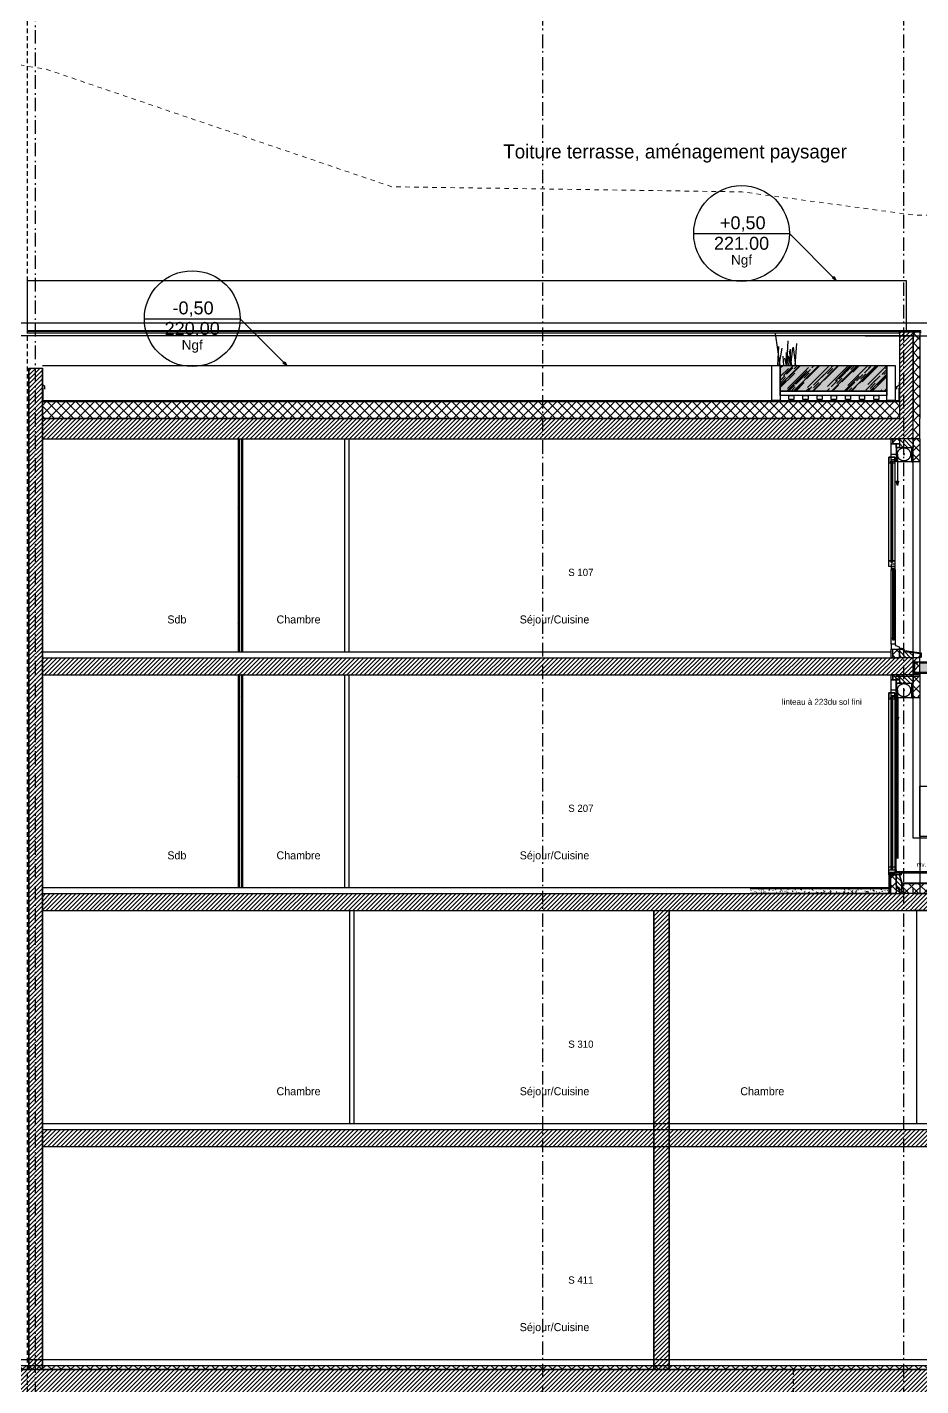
# Model space of a CAD drawing. Header units: centimetres. Extents: x -35664 to 50682, y -23001 to 23705.
# Drawn here: x 9806 to 10855, y -13671 to -12075 of the extents above; entities that cross this region are included whole.
import ezdxf

# ---------------------------------------------------------------- set-up
doc = ezdxf.new("R2010")
doc.units = ezdxf.units.CM
for name, pattern in [('Style de ligne -11', [0.347222, 0.20828, -0.138942]), ('Style de ligne -6', [1.04164, 0.625, -0.20828, 0.06943, -0.13893]), ('VW-01', [0.41656, 0.20828, -0.20828]), ('VW-02', [0.69435, 0.48607, -0.20828])]:
    doc.linetypes.add(name, pattern=pattern)
for name, color, linetype in [('B GÈnÈral_Hatch', 252, 'Continuous'), ('B Général', 252, 'Continuous'), ('C ANNOTATIONS-cotation', 252, 'Continuous'), ('C ANNOTATIONS-niveaux', 252, 'Continuous'), ('C ANNOTATIONS-prestations', 252, 'Continuous'), ('C ANNOTATIONS-texte', 252, 'Continuous'), ('C ANNOTATIONS-texte_Hatch', 9, 'Continuous'), ('GÈnÈral_Hatch', 252, 'Continuous'), ('Général', 252, 'Continuous'), ('prlm-Coupe', 252, 'Continuous'), ('prlm-GT', 242, 'Continuous')]:
    doc.layers.add(name, color=color, linetype=linetype)
doc.styles.add('Arial', font='arial.ttf')
doc.styles.add('Eurostile', font='Eurosti.TTF')
doc.styles.add('Eurostile (italic)', font='Eurostib.TTF')
pattern_1 = [(45, (-23116.898, 10090.366), (-5.6568542, 5.6568542), []), (135, (-23116.898, 10090.366), (5.6568542, 5.6568542), [])]
pattern_2 = [(45, (-23116.8977, 10090.366), (2.4253472, -2.6458333), [])]
pattern_3 = [(135, (-23116.898, 10090.366), (-5.656854, -5.656854), []), (225, (-23116.898, 10090.366), (-5.656854, 5.656854), [])]
pattern_4 = [(45, (0, 0), (-5.656854, 5.656854), []), (135, (0, 0), (5.656854, 5.656854), [])]
pattern_5 = [(45, (0, 0), (2.42535, -2.64583), [])]
pattern_6 = [(45, (-23116.898, 10090.366), (22.45064, -22.45064), [])]

# ---------------------------------------------------------------- blocks, each defined once
blk = doc.blocks.new('B 90.Groupe-109-1')
at = {"layer": 'B Général'}
for p, q in [((10708.8, -5090.3), (10706.2, -5073.1)), ((10707.9, -5090.3), (10710, -5069.6)), ((10702.5, -5090.3), (10700.6, -5081.7)), ((10702.5, -5090.3), (10702.5, -5074.9))]:
    blk.add_line(p, q, dxfattribs=at)
blk = doc.blocks.new('B 90.Groupe-110-1')
at = {"layer": 'B Général'}
for p, q in [((10695.1, -5090.3), (10689.7, -5052.9)), ((10692.6, -5090.3), (10693.5, -5067.8)), ((10694.1, -5090.3), (10697.5, -5070)), ((10703, -5090.3), (10704.8, -5061.5)), ((10707.4, -5090.3), (10707.4, -5071)), ((10713.6, -5090.3), (10711, -5068.8)), ((10712.7, -5090.3), (10714.8, -5064.3)), ((10699.6, -5090.3), (10698.7, -5079.5)), ((10704.9, -5090.3), (10704, -5075.7)), ((10707.4, -5090.3), (10705.4, -5079.5))]:
    blk.add_line(p, q, dxfattribs=at)
blk = doc.blocks.new('B 90.Groupe-111-1')
at = {"layer": 'B Général'}
for name in ['B 90.Groupe-110-1', 'B 90.Groupe-109-1']:
    blk.add_blockref(name, (0, 0), dxfattribs=at)
blk = doc.blocks.new('B 90.Groupe-112-1')
at = {"layer": 'B Général'}
blk.add_blockref('B 90.Groupe-111-1', (0, 0), dxfattribs=at)
blk = doc.blocks.new('B 90.Groupe-113-1')
at = {"layer": 'B Général'}
blk.add_blockref('B 90.Groupe-112-1', (0, 0), dxfattribs=at)
blk = doc.blocks.new('B 90.Groupe-114-1')
at = {"layer": 'B Général'}
blk.add_blockref('B 90.Groupe-113-1', (0, 0), dxfattribs=at)
blk = doc.blocks.new('B 90.Groupe-128-1')
at = {"layer": 'B GÈnÈral_Hatch', "linetype": 'Continuous'}
blk.add_hatch(color=250, dxfattribs=at).paths.add_polyline_path([(10695.4, -5090.4), (10820.4, -5090.4), (10820.4, -5120.4), (10695.4, -5120.4)])
h = blk.add_hatch(dxfattribs=at)
h.set_pattern_fill('H_HERBE', color=256, style=0, pattern_type=2)
h.set_pattern_definition([(45, (0, 0), (20.725694, -1.763889), [39.28862, -5.61266]), (45, (-3.197, -6.063), (-3.167054, -25.49614), [16.83798, -28.0633]), (45, (2.806, -2.806), (2.26485, -20.124226), [36.02605, -40.62512]), (45, (1.433, -6.945), (23.571755, 1.12269), [34.79849, -10.10279]), (45, (5.613, -5.613), (11.22532, -11.22532), [10.520934, -2.630233]), (45, (7.016, -7.016), (11.22532, -11.22532), [8.80745, -14.37005]), (45, (8.419, -8.419), (11.22532, -11.22532), []), (45, (0.165, -19.403), (11.22532, -11.22532), [59.62064, -48.78053])])
h.paths.add_polyline_path([(10695.4, -5090.4), (10820.4, -5090.4), (10820.4, -5120.4), (10695.4, -5120.4)])
at = {"layer": 'B Général', "linetype": 'Continuous', "flags": 128}
for points in [[(10685.4, -5090.4), (10695.4, -5090.4), (10695.4, -5131.4), (10685.4, -5131.4)], [(10820.4, -5090.4), (10830.4, -5090.4), (10830.4, -5131.4), (10820.4, -5131.4)], [(10695.4, -5120.4), (10820.4, -5120.4), (10820.4, -5125.4), (10695.4, -5125.4)], [(10705.4, -5125.4), (10711.4, -5125.4), (10711.4, -5130.4), (10705.4, -5130.4)], [(10722, -5125.4), (10728, -5125.4), (10728, -5130.4), (10722, -5130.4)], [(10738.6, -5125.4), (10744.6, -5125.4), (10744.6, -5130.4), (10738.6, -5130.4)], [(10755.2, -5125.4), (10761.2, -5125.4), (10761.2, -5130.4), (10755.2, -5130.4)], [(10771.8, -5125.4), (10777.8, -5125.4), (10777.8, -5130.4), (10771.8, -5130.4)], [(10788.4, -5125.4), (10794.4, -5125.4), (10794.4, -5130.4), (10788.4, -5130.4)], [(10805.1, -5125.4), (10811.1, -5125.4), (10811.1, -5130.4), (10805.1, -5130.4)]]:
    blk.add_lwpolyline(points, close=True, dxfattribs=at)
at = {"layer": 'B Général', "flags": 128}
blk.add_lwpolyline([(10695.4, -5090.4), (10820.4, -5090.4), (10820.4, -5120.4), (10695.4, -5120.4)], close=True, dxfattribs=at)
for points in [[(9831.8, -5118), (9831.8, -5115), (9828.8, -5113), (9828.8, -5109.9)], [(10832.4, -5117.9), (10832.4, -5114.9), (10835.4, -5113), (10835.4, -5109.9)]]:
    blk.add_lwpolyline(points, dxfattribs=at)
at = {"layer": 'B Général', "lineweight": 18, "flags": 128}
blk.add_lwpolyline([(9829.8, -5116.4), (9829.8, -5131.4), (10834.4, -5131.4), (10834.4, -5116.4)], dxfattribs=at)
at = {"layer": 'B Général'}
blk.add_blockref('B 90.Groupe-114-1', (0, 0), dxfattribs=at)
blk = doc.blocks.new('B 90.PF 208 Coupe')
at = {"layer": 'B GÈnÈral_Hatch', "linetype": 'Continuous'}
h = blk.add_hatch(dxfattribs=at)
h.set_pattern_fill('02_ISOLANT', color=256, style=0, pattern_type=2)
h.set_pattern_definition(pattern_4)
h.paths.add_polyline_path([(-116.7, 17), (-89.7, 17), (-89.7, 8), (-106.7, 8), (-106.7, 9), (-116.7, 9)])
for points in [[(-89.7, 9), (-89.8, 9), (-89.8, 7.6), (-106.6, 7.6), (-106.6, 9.1), (-116.7, 9.1), (-116.7, 9), (-106.7, 9), (-106.7, 7.5), (-89.7, 7.5)], [(-90.4, -15.1), (112.3, -15.1), (112.3, -15.6), (-90.4, -15.6)], [(-66.9, -8.2), (-61.9, -9.5), (-66.9, -10.8)], [(-90.4, -17.1), (112.3, -17.1), (112.3, -16.6), (-90.4, -16.6)]]:
    blk.add_hatch(color=250, dxfattribs=at).paths.add_polyline_path(points)
at = {"layer": 'B GÈnÈral_Hatch', "linetype": 'Continuous', "lineweight": 18}
h = blk.add_hatch(dxfattribs=at)
h.set_pattern_fill('50_BETON', color=256, style=0, pattern_type=2)
h.set_pattern_definition(pattern_5)
h.paths.add_polyline_path([(-116.7, -7), (-106.7, -7), (-106.7, 9), (-116.7, 9)])
at = {"layer": 'B GÈnÈral_Hatch', "linetype": 'Continuous'}
h = blk.add_hatch(dxfattribs=at)
h.set_pattern_fill('02_ISOLANT', color=256, style=0, pattern_type=2)
h.set_pattern_definition(pattern_4)
h.paths.add_polyline_path([(-116.7, -15), (-116.7, -7), (-110.7, -7), (-110.7, -15)])
at = {"layer": 'B GÈnÈral_Hatch', "linetype": 'Continuous', "lineweight": 18}
h = blk.add_hatch(dxfattribs=at)
h.set_pattern_fill('50_BETON', color=256, style=0, pattern_type=2)
h.set_pattern_definition(pattern_5)
h.paths.add_polyline_path([(140.3, -11), (140.3, -1), (118.3, -7), (118.3, -11)])
at = {"layer": 'GÈnÈral_Hatch', "linetype": 'Continuous'}
h = blk.add_hatch(dxfattribs=at)
h.set_pattern_fill('02_ISOLANT', color=256, style=0, pattern_type=2)
h.set_pattern_definition(pattern_4)
h.paths.add_polyline_path([(118.3, -11), (140.3, -11), (140.3, -17.6), (118.3, -17.6)])
at = {"layer": 'B Général', "linetype": 'Continuous'}
for p, q in [((-110.7, -7), (-110.7, -17)), ((92.6, -11), (-101.9, -11)), ((-98.5, -9.5), (-61.9, -9.5)), ((-90.2, -9), (99.2, -9)), ((-90.2, -10), (99.2, -10))]:
    blk.add_line(p, q, dxfattribs=at)
at = {"layer": 'B Général', "linetype": 'VW-02', "ltscale": 25.4}
for p, q in [((-99.5, -1.8), (-97.5, -1.8)), ((-98.5, -0.8), (-98.5, -2.8))]:
    blk.add_line(p, q, dxfattribs=at)
at = {"layer": 'B Général', "linetype": 'Continuous', "flags": 128}
for points in [[(-116.7, 17), (-89.7, 17), (-89.7, 8), (-106.7, 8), (-106.7, 9), (-116.7, 9)], [(-116.7, -7), (-106.7, -7), (-106.7, 9), (-116.7, 9)]]:
    blk.add_lwpolyline(points, dxfattribs=at)
for points in [[(-115.2, 17), (140.3, 17), (140.3, -5), (130.3, -11), (126.3, -11), (126.3, -11), (-115.2, -11)], [(-89.7, 9), (-89.8, 9), (-89.8, 7.6), (-106.6, 7.6), (-106.6, 9.1), (-116.7, 9.1), (-116.7, 9), (-106.7, 9), (-106.7, 7.5), (-89.7, 7.5), (-89.7, 9)], [(-116.7, -15), (-116.7, -7), (-110.7, -7), (-110.7, -15)], [(-116.7, -17), (-116.7, -15), (-110.7, -15), (-110.7, -17)], [(-110.7, -11), (-110.7, -7), (-106.7, -7), (-106.7, -11)], [(-90.2, -17), (-110.7, -17), (-110.7, -11), (-90.2, -11)], [(-95.3, -12.6), (116.6, -12.6), (116.6, -19.6), (-95.3, -19.6)], [(-66.9, -8.2), (-61.9, -9.5), (-66.9, -10.8)]]:
    blk.add_lwpolyline(points, close=True, dxfattribs=at)
at = {"layer": 'B Général', "linetype": 'Continuous', "lineweight": 25, "flags": 128}
for points in [[(-106.7, -10), (-106.7, 7), (-89.7, 7), (-89.7, -10)], [(140.3, -11), (140.3, -1), (140.3, -1), (140.3, -1), (118.3, -7), (118.3, -11)]]:
    blk.add_lwpolyline(points, close=True, dxfattribs=at)
at = {"layer": 'B Général', "flags": 128}
for points in [[(-98.8, -11), (-91.9, -11), (-91.9, -17), (-98.8, -17)], [(-88.4, -15.1), (-88.4, -12.6), (-95.3, -12.6), (-95.3, -19.6), (-88.4, -19.6), (-88.4, -17.1), (-90.4, -17.1), (-90.4, -15.1)], [(-90.4, -15.1), (112.3, -15.1), (112.3, -15.6), (-90.4, -15.6)], [(108.9, -15.1), (108.9, -12.6), (115.7, -12.6), (115.7, -19.6), (108.9, -19.6), (108.9, -17.1), (110.8, -17.1), (110.8, -15.1)], [(112.3, -19.6), (112.3, -11), (113.8, -11), (114.5, -7), (118.3, -7), (118.3, -19.6)], [(-90.4, -17.1), (112.3, -17.1), (112.3, -16.6), (-90.4, -16.6)]]:
    blk.add_lwpolyline(points, close=True, dxfattribs=at)
at = {"layer": 'B Général', "linetype": 'Continuous'}
blk.add_open_spline([(-105.2, -5.6), (-104.2, -7.4), (-100.6, -9.5), (-96.5, -9.5), (-92.9, -7.4), (-90.8, -3.9), (-90.8, 0.3), (-92.8, 3.9), (-96.4, 6), (-100.5, 6), (-104.1, 3.9), (-106.2, 0.4), (-106.3, -3.8), (-105.2, -5.6)], degree=2, dxfattribs=at)
at = {"layer": 'Général', "linetype": 'Continuous'}
for p, q in [((118.2, -5.5), (118.2, -5)), ((118.3, -17.6), (140.3, -17.6)), ((118.3, -19.6), (140.3, -19.6))]:
    blk.add_line(p, q, dxfattribs=at)
at = {"layer": 'Général', "linetype": 'Continuous', "flags": 128}
for points in [[(116.3, -7), (116.7, -5), (118.2, -5), (117.8, -5)], [(116.8, -7), (117.1, -5.5), (118.2, -5.5)]]:
    blk.add_lwpolyline(points, dxfattribs=at)
blk.add_lwpolyline([(118.3, -11), (140.3, -11), (140.3, -17.6), (118.3, -17.6)], close=True, dxfattribs=at)
blk = doc.blocks.new('B 90.F 220 All. fixe Coupe (2D)')
at = {"layer": 'B GÈnÈral_Hatch', "linetype": 'Continuous'}
h = blk.add_hatch(dxfattribs=at)
h.set_pattern_fill('02_ISOLANT', color=256, style=0, pattern_type=2)
h.set_pattern_definition(pattern_4)
h.paths.add_polyline_path([(-116.7, 17), (-89.7, 17), (-89.7, 8), (-106.7, 8), (-106.7, 9), (-116.7, 9)])
for points in [[(-89.7, 9), (-89.8, 9), (-89.8, 7.6), (-106.6, 7.6), (-106.6, 9.1), (-116.7, 9.1), (-116.7, 9), (-106.7, 9), (-106.7, 7.5), (-89.7, 7.5)], [(-90.4, -15.1), (28.3, -15.1), (28.3, -15.6), (-90.4, -15.6)], [(-66.9, -8.2), (-61.9, -9.5), (-66.9, -10.8)], [(35.3, -13.4), (119.4, -13.4), (119.4, -13.9), (35.3, -13.9)], [(35.3, -15.4), (119.4, -15.4), (119.4, -14.9), (35.3, -14.9)], [(-90.4, -17.1), (28.3, -17.1), (28.3, -16.6), (-90.4, -16.6)]]:
    blk.add_hatch(color=250, dxfattribs=at).paths.add_polyline_path(points)
at = {"layer": 'B GÈnÈral_Hatch', "linetype": 'Continuous', "lineweight": 18}
h = blk.add_hatch(dxfattribs=at)
h.set_pattern_fill('50_BETON', color=256, style=0, pattern_type=2)
h.set_pattern_definition(pattern_5)
h.paths.add_polyline_path([(-116.7, -7), (-106.7, -7), (-106.7, 9), (-116.7, 9)])
at = {"layer": 'B GÈnÈral_Hatch', "linetype": 'Continuous'}
h = blk.add_hatch(dxfattribs=at)
h.set_pattern_fill('02_ISOLANT', color=256, style=0, pattern_type=2)
h.set_pattern_definition(pattern_4)
h.paths.add_polyline_path([(-116.7, -15), (-116.7, -7), (-110.7, -7), (-110.7, -15)])
at = {"layer": 'GÈnÈral_Hatch', "linetype": 'Continuous'}
h = blk.add_hatch(dxfattribs=at)
h.set_pattern_fill('02_ISOLANT', color=256, style=0, pattern_type=2)
h.set_pattern_definition(pattern_4)
h.paths.add_polyline_path([(140.3, 9), (134.3, 9), (135.4, 17), (140.3, 17)])
at = {"layer": 'GÈnÈral_Hatch', "linetype": 'Continuous', "lineweight": 18}
h = blk.add_hatch(dxfattribs=at)
h.set_pattern_fill('50_BETON', color=256, style=0, pattern_type=2)
h.set_pattern_definition(pattern_5)
h.paths.add_polyline_path([(140.3, -7), (130.3, -7), (130.3, -3), (132.9, -1.5), (134.3, 9), (140.3, 9)])
at = {"layer": 'GÈnÈral_Hatch', "linetype": 'Continuous'}
h = blk.add_hatch(dxfattribs=at)
h.set_pattern_fill('02_ISOLANT', color=256, style=0, pattern_type=2)
h.set_pattern_definition(pattern_4)
h.paths.add_polyline_path([(140.3, -15), (130.3, -15), (130.3, -7), (140.3, -7)])
at = {"layer": 'B Général', "linetype": 'Continuous'}
for p, q in [((-110.7, -7), (-110.7, -17)), ((-98.5, -9.5), (-61.9, -9.5))]:
    blk.add_line(p, q, dxfattribs=at)
at = {"layer": 'B Général', "linetype": 'VW-02', "ltscale": 25.4}
for p, q in [((-99.5, -1.8), (-97.5, -1.8)), ((-98.5, -0.8), (-98.5, -2.8))]:
    blk.add_line(p, q, dxfattribs=at)
at = {"layer": 'B Général', "linetype": 'Continuous', "flags": 128}
for points in [[(-116.7, 17), (-89.7, 17), (-89.7, 8), (-106.7, 8), (-106.7, 9), (-116.7, 9)], [(-116.7, -7), (-106.7, -7), (-106.7, 9), (-116.7, 9)]]:
    blk.add_lwpolyline(points, dxfattribs=at)
for points in [[(129.8, -2.9), (129.1, -7), (128.6, -7), (129.4, -2.4), (131.9, -1), (134.6, 18.5), (139.9, 18.5), (138.7, 17.3), (138, 17.3), (138.7, 18), (135.1, 18), (132.4, -1.3)], [(-89.7, 9), (-89.8, 9), (-89.8, 7.6), (-106.6, 7.6), (-106.6, 9.1), (-116.7, 9.1), (-116.7, 9), (-106.7, 9), (-106.7, 7.5), (-89.7, 7.5), (-89.7, 9)], [(-116.7, -15), (-116.7, -7), (-110.7, -7), (-110.7, -15)], [(-116.7, -17), (-116.7, -15), (-110.7, -15), (-110.7, -17)], [(-110.7, -11), (-110.7, -7), (-106.7, -7), (-106.7, -11)], [(-90.2, -17), (-110.7, -17), (-110.7, -11), (-90.2, -11)], [(-95.3, -12.6), (26.4, -12.6), (26.4, -19.6), (-95.3, -19.6)], [(-66.9, -8.2), (-61.9, -9.5), (-66.9, -10.8)]]:
    blk.add_lwpolyline(points, close=True, dxfattribs=at)
at = {"layer": 'B Général', "linetype": 'Continuous', "lineweight": 25, "flags": 128}
blk.add_lwpolyline([(-106.7, -10), (-106.7, 7), (-89.7, 7), (-89.7, -10)], close=True, dxfattribs=at)
at = {"layer": 'B Général', "flags": 128}
for points in [[(-98.8, -11), (-91.9, -11), (-91.9, -17), (-98.8, -17)], [(-88.4, -15.1), (-88.4, -12.6), (-95.3, -12.6), (-95.3, -19.6), (-88.4, -19.6), (-88.4, -17.1), (-90.4, -17.1), (-90.4, -15.1)], [(-90.4, -15.1), (28.3, -15.1), (28.3, -15.6), (-90.4, -15.6)], [(26.4, -15.1), (26.4, -12.6), (33.2, -12.6), (33.2, -19.6), (26.4, -19.6), (26.4, -17.1), (28.3, -17.1), (28.3, -15.1)], [(37.2, -13.4), (37.2, -12), (30.4, -12), (30.4, -17), (37.2, -17), (37.2, -15.4), (35.3, -15.4), (35.3, -13.4)], [(35.3, -13.4), (119.4, -13.4), (119.4, -13.9), (35.3, -13.9)], [(35.3, -15.4), (119.4, -15.4), (119.4, -14.9), (35.3, -14.9)], [(117.4, -13.4), (117.4, -12), (124.3, -12), (124.3, -17), (117.4, -17), (117.4, -15.4), (119.4, -15.4), (119.4, -13.4)], [(124.3, -17), (130.3, -17), (130.3, -7), (127.9, -7), (126.3, -11), (124.3, -12)], [(-90.4, -17.1), (28.3, -17.1), (28.3, -16.6), (-90.4, -16.6)]]:
    blk.add_lwpolyline(points, close=True, dxfattribs=at)
at = {"layer": 'B Général', "linetype": 'Continuous'}
blk.add_open_spline([(-105.2, -5.6), (-104.2, -7.4), (-100.6, -9.5), (-96.5, -9.5), (-92.9, -7.4), (-90.8, -3.9), (-90.8, 0.3), (-92.8, 3.9), (-96.4, 6), (-100.5, 6), (-104.1, 3.9), (-106.2, 0.4), (-106.3, -3.8), (-105.2, -5.6)], degree=2, dxfattribs=at)
at = {"layer": 'Général', "linetype": 'Continuous'}
for p, q in [((-89.7, 17), (135.4, 17)), ((37.2, -12), (117.4, -12)), ((137.4, -15), (130.3, -15)), ((117.4, -17), (37.2, -17)), ((140.3, -17), (130.3, -17))]:
    blk.add_line(p, q, dxfattribs=at)
at = {"layer": 'Général', "linetype": 'Continuous', "flags": 128}
for points in [[(140.3, 9), (134.3, 9), (135.4, 17), (140.3, 17)], [(140.3, -7), (130.3, -7), (130.3, -3), (132.9, -1.5), (134.3, 9), (140.3, 9)], [(140.3, -15), (130.3, -15), (130.3, -7), (140.3, -7)]]:
    blk.add_lwpolyline(points, dxfattribs=at)
blk = doc.blocks.new('B 90.Alti BAT B TOITURE')
at = {"layer": 'C ANNOTATIONS-niveaux', "linetype": 'Continuous'}
blk.add_line((-55.9, -9), (56.6, -9), dxfattribs=at)
blk.add_circle((0.3, -9), 56.2, dxfattribs=at)
at = {"layer": 'B Général', "char_height": 15.17, "attachment_point": 2, "rotation": 0, "line_spacing_factor": 0.958078, "style": 'Arial'}
for s, insert in [('-0,50', (1.3, 11.2)), ('220.00', (0.3, -12.9))]:
    blk.add_mtext(s, dxfattribs=dict(at, insert=insert))
at = {"layer": 'C ANNOTATIONS-niveaux', "insert": (0.3, -34.2), "char_height": 11.38, "attachment_point": 2, "rotation": 0, "line_spacing_factor": 0.958078, "style": 'Arial'}
blk.add_mtext('Ngf', dxfattribs=at)
blk = doc.blocks.new('B 90.Alti BAT B Garde corps')
at = {"layer": 'B Général', "linetype": 'Continuous'}
blk.add_line((-55.9, -9), (56.6, -9), dxfattribs=at)
blk.add_circle((0.3, -9), 56.2, dxfattribs=at)
at = {"layer": 'B Général', "attachment_point": 2, "rotation": 0, "line_spacing_factor": 0.958078, "style": 'Arial'}
for s, insert, char_height in [('+0,50', (1.7, 11.2), 15.17), ('221.00', (0.3, -12.9), 15.17), ('Ngf', (0.3, -34.2), 11.38)]:
    blk.add_mtext(s, dxfattribs=dict(at, insert=insert, char_height=char_height))
blk = doc.blocks.new('B 90.Groupe-600-1')
at = {"layer": 'B GÈnÈral_Hatch', "linetype": 'Continuous'}
h = blk.add_hatch(dxfattribs=at)
h.set_pattern_fill('VEGETAL2', color=256, style=0, pattern_type=2)
h.set_pattern_definition([(45, (0.766, 0.643), (7.071068, -7.071068), [0.525, -9.975]), (75.38514, (1.784, -2.455), (7.128353, -1.0204975), [0.3653325, -5.3881933]), (24.6528, (7.0466, -1.6268), (4.0196298, -1.699407), [0.3428667, -5.9440734]), (45, (-2.149, -4.217), (12.7, -12.7), [0.179605, -17.780907]), (45, (0.76, -7.226), (12.7, -12.7), [0.179605, -17.780907]), (45, (5.115, -4.94), (12.7, -12.7), [0.179605, -17.780907]), (-8.57428, (1.34, 9.535), (-2.67776, -17.759775), [0.48976, -17.470753]), (7.2444, (9.173, -0.16), (2.264854, -17.81714), [0.771908, -17.188605]), (-123.5383, (0.726, 4.583), (-14.970388, 9.923079), [0.550539, -6.081185]), (29.27306, (-5.624, -4.086), (8.782194, -15.666942), [0.652085, -17.308427]), (46.5082, (-1.237, 3.353), (13.029866, -12.361334), [1.836432, -16.12408]), (31.33011, (2.879, -10.745), (9.338894, -15.341612), [0.912013, -17.0485]), (40, (0, 0), (11.544795, -13.75855), [1, -16.960512]), (-70.54, (-3.214, -9.335), (-16.934505, -5.983523), [0.829146, -17.33458]), (42.46616, (3.123, -1.714), (6.751546, -7.376763), [0.461937, -8.7768035]), (45, (5.48, -4.071), (7.071068, -7.071068), [0.5, -9.5]), (49.38992, (10.194, -8.785), (7.591568, -6.5090774), [0, -17.763174])])
h.paths.add_polyline_path([(10824.8, -5710.4), (10660, -5710.4), (10660, -5704.4), (10824.8, -5704.4)])
at = {"layer": 'B Général', "linetype": 'Continuous'}
for p, q in [((10660, -5703.4), (10824.8, -5703.4)), ((10824.8, -5710.4), (10660, -5710.4))]:
    blk.add_line(p, q, dxfattribs=at)
at = {"layer": 'B Général', "linetype": 'Continuous', "flags": 128}
blk.add_lwpolyline([(10660, -5704.4), (10824.8, -5704.4), (10824.8, -5710.4)], dxfattribs=at)
blk = doc.blocks.new('B 90.Groupe-744-1')
at = {"layer": 'B GÈnÈral_Hatch', "linetype": 'Continuous'}
h = blk.add_hatch(dxfattribs=at)
h.set_pattern_fill('02_ISOLANT', color=256, style=0, pattern_type=2)
h.set_pattern_definition(pattern_4)
h.paths.add_polyline_path([(10838, -5698.4), (11364.4, -5698.4), (11364.4, -5710.4), (10838, -5710.4)])
at = {"layer": 'B Général', "lineweight": 18, "flags": 128}
blk.add_lwpolyline([(10835.8, -5688.4), (10838.4, -5697.9), (11093.4, -5697.9), (11093.4, -5686.4)], dxfattribs=at)
at = {"layer": 'B Général', "linetype": 'Continuous', "flags": 128}
blk.add_lwpolyline([(10838, -5698.4), (11364.4, -5698.4), (11364.4, -5710.4), (10838, -5710.4)], close=True, dxfattribs=at)
at = {"layer": 'Général', "linetype": 'Continuous', "flags": 128}
blk.add_lwpolyline([(10831.4, -5684.4), (11098.4, -5684.4), (11098.4, -5686.4), (10831.4, -5686.4)], close=True, dxfattribs=at)
at = {"layer": 'C ANNOTATIONS-prestations', "insert": (10855.6, -5673.8), "char_height": 5.169, "attachment_point": 1, "line_spacing_factor": 0.895453, "style": 'Eurostile (italic)'}
blk.add_mtext('niv. extér. +19 sol fini int.', dxfattribs=at)
blk = doc.blocks.new('B 90.Groupe-519-1')
at = {"layer": 'B Général', "linetype": 'Style de ligne -11', "ltscale": 25.4}
blk.add_line((2145.7, -1173.9), (2145.7, 946.1), dxfattribs=at)
blk = doc.blocks.new('B 90.axes 2')
at = {"layer": 'B Général', "linetype": 'Style de ligne -6', "ltscale": 25.4}
for p, q in [((2750.672, -1173.93), (2750.672, 1361.07)), ((3174.575, -1173.93), (3174.575, 1361.07))]:
    blk.add_line(p, q, dxfattribs=at)
at = {"layer": 'B Général', "linetype": 'Style de ligne -6', "ltscale": 25.4, "flags": 128}
blk.add_lwpolyline([(2211.596, 1361.07), (2211.596, 1277.57), (2154.672, 1228.57), (2154.672, -1373.93)], dxfattribs=at)
at = {"layer": 'B Général'}
blk.add_blockref('B 90.Groupe-519-1', (0, 0), dxfattribs=at)
blk = doc.blocks.new('B 90.Groupe-859-1')
at = {"layer": 'B GÈnÈral_Hatch', "linetype": 'Continuous'}
for points in [[(10859.4, -5451.9), (10859.4, -5453.4), (10851.4, -5453.4), (10851.4, -5451.9), (10851.4, -5451.9), (10851.4, -5436.9), (10852.9, -5436.9), (10852.9, -5451.9)], [(10859.4, -5438.4), (11103.6, -5438.4), (11103.6, -5451.9), (10859.4, -5451.9)], [(10886.6, -5450.4), (10882.9, -5450.4), (10873.9, -5441.4), (10871.3, -5441.4), (10871.3, -5439.9), (10874.5, -5439.9), (10883.5, -5448.9), (10886.6, -5448.9)], [(10915.5, -5450.4), (10911.8, -5450.4), (10902.8, -5441.4), (10900.2, -5441.4), (10900.2, -5439.9), (10903.5, -5439.9), (10912.5, -5448.9), (10915.5, -5448.9)], [(10944.5, -5450.4), (10940.9, -5450.4), (10931.9, -5441.4), (10929.2, -5441.4), (10929.2, -5439.9), (10932.5, -5439.9), (10941.5, -5448.9), (10944.5, -5448.9)], [(10973.5, -5450.4), (10969.8, -5450.4), (10960.8, -5441.4), (10958.2, -5441.4), (10958.2, -5439.9), (10961.4, -5439.9), (10970.4, -5448.9), (10973.5, -5448.9)], [(11002.5, -5450.4), (10998.8, -5450.4), (10989.8, -5441.4), (10987.2, -5441.4), (10987.2, -5439.9), (10990.4, -5439.9), (10999.4, -5448.9), (11002.5, -5448.9)], [(11031.4, -5450.4), (11027.8, -5450.4), (11018.8, -5441.4), (11016.1, -5441.4), (11016.1, -5439.9), (11019.4, -5439.9), (11028.4, -5448.9), (11031.4, -5448.9)], [(11060.5, -5450.4), (11056.8, -5450.4), (11047.8, -5441.4), (11045.2, -5441.4), (11045.2, -5439.9), (11048.4, -5439.9), (11057.4, -5448.9), (11060.5, -5448.9)], [(11089.4, -5450.4), (11085.7, -5450.4), (11076.7, -5441.4), (11074.1, -5441.4), (11074.1, -5439.9), (11077.3, -5439.9), (11086.3, -5448.9), (11089.4, -5448.9)], [(11109.4, -5451.9), (11109.4, -5453.4), (11099.4, -5453.4), (11099.4, -5451.9), (11103.6, -5451.9), (11103.6, -5438.4), (11099.4, -5438.4), (11099.4, -5436.9), (11109.4, -5436.9), (11109.4, -5438.4), (11105.1, -5438.4), (11105.1, -5451.9)], [(11099.4, -5453.4), (11109.4, -5453.4), (11109.4, -5687.9), (11099.4, -5687.9)], [(11094.4, -5686.4), (11114.4, -5686.4), (11114.4, -5687.9), (11094.4, -5687.9)]]:
    blk.add_hatch(color=250, dxfattribs=at).paths.add_polyline_path(points)
at = {"layer": 'B Général', "flags": 128}
for points in [[(10859.4, -5451.9), (10859.4, -5453.4), (10851.4, -5453.4), (10851.4, -5451.9), (10851.4, -5451.9), (10851.4, -5436.9), (10852.9, -5436.9), (10852.9, -5451.9)], [(10859.4, -5438.4), (11103.6, -5438.4), (11103.6, -5439.9), (10859.4, -5439.9)], [(10886.6, -5450.4), (10882.9, -5450.4), (10873.9, -5441.4), (10871.3, -5441.4), (10871.3, -5439.9), (10874.5, -5439.9), (10883.5, -5448.9), (10886.6, -5448.9)], [(10915.5, -5450.4), (10911.8, -5450.4), (10902.8, -5441.4), (10900.2, -5441.4), (10900.2, -5439.9), (10903.5, -5439.9), (10912.5, -5448.9), (10915.5, -5448.9)], [(10944.5, -5450.4), (10940.9, -5450.4), (10931.9, -5441.4), (10929.2, -5441.4), (10929.2, -5439.9), (10932.5, -5439.9), (10941.5, -5448.9), (10944.5, -5448.9)], [(10973.5, -5450.4), (10969.8, -5450.4), (10960.8, -5441.4), (10958.2, -5441.4), (10958.2, -5439.9), (10961.4, -5439.9), (10970.4, -5448.9), (10973.5, -5448.9)], [(11002.5, -5450.4), (10998.8, -5450.4), (10989.8, -5441.4), (10987.2, -5441.4), (10987.2, -5439.9), (10990.4, -5439.9), (10999.4, -5448.9), (11002.5, -5448.9)], [(11031.4, -5450.4), (11027.8, -5450.4), (11018.8, -5441.4), (11016.1, -5441.4), (11016.1, -5439.9), (11019.4, -5439.9), (11028.4, -5448.9), (11031.4, -5448.9)], [(11060.5, -5450.4), (11056.8, -5450.4), (11047.8, -5441.4), (11045.2, -5441.4), (11045.2, -5439.9), (11048.4, -5439.9), (11057.4, -5448.9), (11060.5, -5448.9)], [(11089.4, -5450.4), (11085.7, -5450.4), (11076.7, -5441.4), (11074.1, -5441.4), (11074.1, -5439.9), (11077.3, -5439.9), (11086.3, -5448.9), (11089.4, -5448.9)], [(11109.4, -5451.9), (11109.4, -5453.4), (11099.4, -5453.4), (11099.4, -5451.9), (11103.6, -5451.9), (11103.6, -5438.4), (11099.4, -5438.4), (11099.4, -5436.9), (11109.4, -5436.9), (11109.4, -5438.4), (11105.1, -5438.4), (11105.1, -5451.9)], [(10859.4, -5450.4), (11103.6, -5450.4), (11103.6, -5451.9), (10859.4, -5451.9)]]:
    blk.add_lwpolyline(points, close=True, dxfattribs=at)
at = {"layer": 'B Général', "linetype": 'VW-01', "ltscale": 25.4, "flags": 128}
for points in [[(10852.9, -5438.3), (10859.4, -5438.3), (10859.4, -5439.8), (10852.9, -5439.8)], [(10852.9, -5450.4), (10859.4, -5450.4), (10859.4, -5451.9), (10852.9, -5451.9)]]:
    blk.add_lwpolyline(points, close=True, dxfattribs=at)
at = {"layer": 'B Général', "linetype": 'Continuous', "flags": 128}
for points in [[(10859.4, -5438.4), (11103.6, -5438.4), (11103.6, -5451.9), (10859.4, -5451.9)], [(11099.4, -5438.4), (11109.4, -5438.4), (11109.4, -5453.4), (11099.4, -5453.4)], [(11099.4, -5453.4), (11109.4, -5453.4), (11109.4, -5687.9), (11099.4, -5687.9)], [(11100.9, -5453.4), (11107.9, -5453.4), (11107.9, -5687.9), (11100.9, -5687.9)], [(11094.4, -5686.4), (11114.4, -5686.4), (11114.4, -5687.9), (11094.4, -5687.9)]]:
    blk.add_lwpolyline(points, close=True, dxfattribs=at)
blk = doc.blocks.new('A$C373B78D5')
at = {"layer": 'B GÈnÈral_Hatch', "linetype": 'Continuous', "lineweight": 18}
h = blk.add_hatch(dxfattribs=at)
h.set_pattern_fill('50_BETON', color=256, style=0, pattern_type=2)
h.set_pattern_definition(pattern_2)
h.paths.add_polyline_path([(-12281.5, 4938), (-12265.5, 4938), (-12265.5, 5039.5), (-12281.5, 5039.5)])
at = {"layer": 'B GÈnÈral_Hatch', "linetype": 'Continuous'}
h = blk.add_hatch(dxfattribs=at)
h.set_pattern_fill('02_ISOLANT', color=256, angle=90, style=0, pattern_type=2)
h.set_pattern_definition([(135, (-23116.898, 10090.366), (-5.656854, -5.656854), []), (225, (-23116.898, 10090.366), (-5.656854, 5.656854), [])])
h.paths.add_polyline_path([(-12265.5, 4938), (-12257.5, 4938), (-12257.5, 5039.5), (-12265.5, 5039.5)])
at = {"layer": 'B GÈnÈral_Hatch', "linetype": 'Continuous', "lineweight": 18}
h = blk.add_hatch(dxfattribs=at)
h.set_pattern_fill('50_BETON', color=256, style=0, pattern_type=2)
h.set_pattern_definition(pattern_2)
h.paths.add_polyline_path([(-13288.1, 4997.1), (-13304.1, 4997.1), (-13304.1, 3821), (-13288.1, 3821)])
at = {"layer": 'B GÈnÈral_Hatch', "linetype": 'Continuous'}
h = blk.add_hatch(dxfattribs=at)
h.set_pattern_fill('02_ISOLANT', color=256, style=0, pattern_type=2)
h.set_pattern_definition(pattern_1)
h.paths.add_polyline_path([(-13288.1, 4958), (-12281.5, 4958), (-12281.5, 4938), (-13288.1, 4938)])
at = {"layer": 'B GÈnÈral_Hatch', "linetype": 'Continuous', "lineweight": 18}
h = blk.add_hatch(dxfattribs=at)
h.set_pattern_fill('50_BETON', color=256, style=0, pattern_type=2)
h.set_pattern_definition(pattern_2)
h.paths.add_polyline_path([(-12281.5, 4914), (-12265.5, 4938), (-13288.1, 4938), (-13288.1, 4914)])
h = blk.add_hatch(dxfattribs=at)
h.set_pattern_fill('50_BETON', color=256, style=0, pattern_type=2)
h.set_pattern_definition(pattern_2)
h.paths.add_polyline_path([(-12265.5, 4938), (-12281.5, 4914), (-12265.5, 4914)])
at = {"layer": 'B GÈnÈral_Hatch', "linetype": 'Continuous'}
h = blk.add_hatch(dxfattribs=at)
h.set_pattern_fill('02_ISOLANT', color=256, angle=90, style=0, pattern_type=2)
h.set_pattern_definition(pattern_3)
h.paths.add_polyline_path([(-12265.5, 4914), (-12257.5, 4914), (-12257.5, 4938), (-12265.5, 4938)])
h = blk.add_hatch(dxfattribs=at)
h.set_pattern_fill('HYDROFUGE', color=256, style=0, pattern_type=2)
h.set_pattern_definition(pattern_6)
h.paths.add_polyline_path([(-13056.8, 4914), (-13058.1, 4914), (-13058.1, 4664), (-13056.8, 4664)])
h = blk.add_hatch(dxfattribs=at)
h.set_pattern_fill('HYDROFUGE', color=256, style=0, pattern_type=2)
h.set_pattern_definition(pattern_6)
h.paths.add_polyline_path([(-13053.1, 4914), (-13054.4, 4914), (-13054.4, 4664), (-13053.1, 4664)])
at = {"layer": 'B GÈnÈral_Hatch', "linetype": 'Continuous', "lineweight": 18}
h = blk.add_hatch(dxfattribs=at)
h.set_pattern_fill('50_BETON', color=256, style=0, pattern_type=2)
h.set_pattern_definition(pattern_2)
h.paths.add_polyline_path([(-12281.5, 4637), (-12281.5, 4657), (-13288.4, 4657), (-13288.4, 4637)])
at = {"layer": 'B GÈnÈral_Hatch', "linetype": 'Continuous'}
h = blk.add_hatch(dxfattribs=at)
h.set_pattern_fill('02_ISOLANT', color=256, style=0, pattern_type=2)
h.set_pattern_definition(pattern_1)
h.paths.add_polyline_path([(-12289.5, 4657), (-12289.5, 4657), (-12281.5, 4657), (-12281.5, 4657)])
at = {"layer": 'B GÈnÈral_Hatch', "linetype": 'Continuous', "lineweight": 18}
h = blk.add_hatch(dxfattribs=at)
h.set_pattern_fill('50_BETON', color=256, style=0, pattern_type=2)
h.set_pattern_definition(pattern_2)
h.paths.add_polyline_path([(-12281.5, 4637), (-12265.5, 4637), (-12265.5, 4657), (-12281.5, 4657)])
at = {"layer": 'B GÈnÈral_Hatch', "linetype": 'Continuous'}
h = blk.add_hatch(dxfattribs=at)
h.set_pattern_fill('02_ISOLANT', color=256, angle=90, style=0, pattern_type=2)
h.set_pattern_definition(pattern_3)
h.paths.add_polyline_path([(-12265.5, 4637), (-12257.5, 4637), (-12257.5, 4657), (-12265.5, 4657)])
h = blk.add_hatch(dxfattribs=at)
h.set_pattern_fill('HYDROFUGE', color=256, style=0, pattern_type=2)
h.set_pattern_definition(pattern_6)
h.paths.add_polyline_path([(-13056.8, 4637), (-13058.1, 4637), (-13058.1, 4387), (-13056.8, 4387)])
h = blk.add_hatch(dxfattribs=at)
h.set_pattern_fill('HYDROFUGE', color=256, style=0, pattern_type=2)
h.set_pattern_definition(pattern_6)
h.paths.add_polyline_path([(-13053.1, 4637), (-13054.4, 4637), (-13054.4, 4387), (-13053.1, 4387)])
at = {"layer": 'B GÈnÈral_Hatch', "linetype": 'Continuous', "lineweight": 18}
h = blk.add_hatch(dxfattribs=at)
h.set_pattern_fill('50_BETON', color=256, style=0, pattern_type=2)
h.set_pattern_definition(pattern_2)
h.paths.add_polyline_path([(-12265.5, 4360), (-12281.5, 4380), (-13288.4, 4380), (-13288.4, 4360)])
h = blk.add_hatch(dxfattribs=at)
h.set_pattern_fill('50_BETON', color=256, style=0, pattern_type=2)
h.set_pattern_definition(pattern_2)
h.paths.add_polyline_path([(-12281.5, 4380), (-12281.5, 4380), (-12265.5, 4360), (-12265.5, 4380)])
h = blk.add_hatch(dxfattribs=at)
h.set_pattern_fill('50_BETON', color=256, style=0, pattern_type=2)
h.set_pattern_definition(pattern_2)
h.paths.add_polyline_path([(-11732.5, 4360), (-11752.5, 4380), (-12265.5, 4380), (-12265.5, 4360)])
h = blk.add_hatch(dxfattribs=at)
h.set_pattern_fill('50_BETON', color=256, style=0, pattern_type=2)
h.set_pattern_definition(pattern_2)
h.paths.add_polyline_path([(-12552, 4360), (-12570, 4360), (-12570, 3821), (-12552, 3821)])
h = blk.add_hatch(dxfattribs=at)
h.set_pattern_fill('50_BETON', color=256, style=0, pattern_type=2)
h.set_pattern_definition(pattern_2)
h.paths.add_polyline_path([(-11833.9, 4083), (-11815.9, 4103), (-13288.4, 4103), (-13288.4, 4083)])
at = {"layer": 'B GÈnÈral_Hatch', "linetype": 'Continuous'}
h = blk.add_hatch(dxfattribs=at)
h.set_pattern_fill('02_ISOLANT', color=256, style=0, pattern_type=2)
h.set_pattern_definition(pattern_1)
h.paths.add_polyline_path([(-14056.4, 3826), (-11685.5, 3826), (-11685.5, 3821), (-14056.4, 3821)])
at = {"layer": 'B GÈnÈral_Hatch', "linetype": 'Continuous', "lineweight": 18}
h = blk.add_hatch(dxfattribs=at)
h.set_pattern_fill('50_BETON', color=256, style=0, pattern_type=2)
h.set_pattern_definition(pattern_2)
h.paths.add_polyline_path([(-14036.2, 3821), (-11684.5, 3821), (-11684.5, 3771), (-14036.2, 3771)])
at = {"layer": 'C ANNOTATIONS-texte_Hatch', "linetype": 'Continuous'}
for points in [[(-12358.4, 5104.5), (-12355.9, 5100), (-12360.3, 5102.7)], [(-13003.5, 5004.5), (-13001, 5000), (-13005.5, 5002.7)]]:
    blk.add_hatch(color=250, dxfattribs=at).paths.add_polyline_path(points)
at = {"layer": 'B GÈnÈral_Hatch'}
for points in [[(-13305.4, 5100), (-12273.6, 5100), (-12273.6, 5041), (-13305.4, 5041)], [(-13056.8, 4914), (-13058.1, 4914), (-13058.1, 4664), (-13056.8, 4664)], [(-13053.1, 4914), (-13054.4, 4914), (-13054.4, 4664), (-13053.1, 4664)], [(-13056.8, 4637), (-13058.1, 4637), (-13058.1, 4387), (-13056.8, 4387)], [(-13053.1, 4637), (-13054.4, 4637), (-13054.4, 4387), (-13053.1, 4387)], [(-12257.5, 4506.1), (-11164.8, 4506.1), (-11164.8, 4447), (-12257.5, 4447)]]:
    blk.add_lwpolyline(points, close=True, dxfattribs=at)
at = {"layer": 'B GÈnÈral_Hatch', "color": 250, "linetype": 'Continuous'}
for points in [[(-13058.1, 4914), (-13053.1, 4914), (-13058.1, 4664), (-13053.1, 4664)], [(-13058.1, 4637), (-13053.1, 4637), (-13058.1, 4387), (-13053.1, 4387)]]:
    blk.add_solid(points, dxfattribs=at)
at = {"layer": 'B Général', "linetype": 'Continuous'}
for p, q in [((-12256.5, 5041), (-13305.4, 5041)), ((-12282.5, 5040), (-13305.4, 5040)), ((-12282.5, 5038), (-13305.4, 5038)), ((-12291.5, 5035), (-13305.4, 5035)), ((-12281.5, 5039.5), (-12281.5, 4938)), ((-12281.5, 5039.5), (-12281.5, 4938)), ((-12281.5, 5039.5), (-12257.5, 5039.5)), ((-12265.5, 5039.5), (-12265.5, 4938)), ((-12265.5, 5039.5), (-12265.5, 4938)), ((-12257.5, 5039.5), (-12257.5, 4938)), ((-12257.5, 5039.5), (-12257.5, 4938)), ((-13304.1, 4997.1), (-13304.1, 3821)), ((-13304.1, 4997.1), (-13288.1, 4997.1)), ((-13288.1, 5000), (-12291.5, 5000)), ((-13288.1, 4997.1), (-13288.1, 4938)), ((-13288.1, 4938), (-12281.5, 4938)), ((-13288.1, 4938), (-12281.5, 4938)), ((-12265.5, 4914), (-12265.5, 4938)), ((-12265.5, 4914), (-12265.5, 4938)), ((-12257.5, 4914), (-12257.5, 4938)), ((-12257.5, 4914), (-12257.5, 4938)), ((-13288.1, 4914), (-12291.5, 4914)), ((-13288.1, 4914), (-12291.5, 4914)), ((-13288.1, 4914), (-13288.1, 3821)), ((-13058.1, 4914), (-13058.1, 4664)), ((-13058.1, 4914), (-13058.1, 4664)), ((-13058.1, 4914), (-13053.1, 4914)), ((-13056.8, 4914), (-13056.8, 4664)), ((-13056.8, 4914), (-13056.8, 4664)), ((-13054.4, 4914), (-13054.4, 4664)), ((-13054.4, 4914), (-13054.4, 4664)), ((-13053.1, 4914), (-13053.1, 4664)), ((-13053.1, 4914), (-13053.1, 4664)), ((-12933.1, 4914), (-12933.1, 4664)), ((-12933.1, 4914), (-12933.1, 4664)), ((-12933.1, 4914), (-12928.1, 4914)), ((-12928.1, 4914), (-12928.1, 4664)), ((-12928.1, 4914), (-12928.1, 4664)), ((-12281.5, 4914), (-12291.5, 4914)), ((-12257.5, 4914), (-12291.5, 4914)), ((-13288.4, 4664), (-12291.5, 4664)), ((-13288.4, 4664), (-12291.5, 4664)), ((-13058.1, 4664), (-13053.1, 4664)), ((-12933.1, 4664), (-12928.1, 4664)), ((-13288.4, 4657), (-12291.5, 4657)), ((-12291.5, 4657), (-12281.5, 4657)), ((-12257.5, 4657), (-12291.5, 4657)), ((-12289.5, 4657), (-12289.5, 4657)), ((-12289.5, 4657), (-12289.5, 4657)), ((-12281.5, 4657), (-12281.5, 4657)), ((-12281.5, 4657), (-12281.5, 4657)), ((-12265.5, 4637), (-12265.5, 4657)), ((-12265.5, 4637), (-12265.5, 4657)), ((-12257.5, 4637), (-12257.5, 4657)), ((-12257.5, 4637), (-12257.5, 4657)), ((-13288.4, 4637), (-12291.5, 4637)), ((-13288.4, 4637), (-12291.5, 4637)), ((-13058.1, 4637), (-13058.1, 4387)), ((-13058.1, 4637), (-13058.1, 4387)), ((-13058.1, 4637), (-13053.1, 4637)), ((-13056.8, 4637), (-13056.8, 4387)), ((-13056.8, 4637), (-13056.8, 4387)), ((-13054.4, 4637), (-13054.4, 4387)), ((-13054.4, 4637), (-13054.4, 4387)), ((-13053.1, 4637), (-13053.1, 4387)), ((-13053.1, 4637), (-13053.1, 4387)), ((-12933.1, 4637), (-12933.1, 4387)), ((-12933.1, 4637), (-12933.1, 4387)), ((-12933.1, 4637), (-12928.1, 4637)), ((-12928.1, 4637), (-12928.1, 4387)), ((-12928.1, 4637), (-12928.1, 4387)), ((-12281.5, 4637), (-12291.5, 4637)), ((-12257.5, 4637), (-12281.5, 4637)), ((-11148.5, 4447), (-12257.5, 4447)), ((-13288.4, 4387), (-12291.5, 4387)), ((-13288.4, 4387), (-12291.5, 4387)), ((-13288.4, 4380), (-12291.5, 4380)), ((-13058.1, 4387), (-13053.1, 4387)), ((-12933.1, 4387), (-12928.1, 4387)), ((-12291.5, 4380), (-12281.5, 4380)), ((-12281.5, 4387), (-12281.5, 4380)), ((-12265.5, 4380), (-12281.5, 4380)), ((-12265.5, 4380), (-12265.5, 4387)), ((-12257.5, 4387), (-12257.5, 4380)), ((-12257.5, 4380), (-12027.5, 4380)), ((-13288.4, 4360), (-12265.5, 4360)), ((-13288.4, 4360), (-12265.5, 4360)), ((-12927.3, 4360), (-12927.3, 4110)), ((-12927.3, 4360), (-12927.3, 4110)), ((-12927.3, 4360), (-12922.3, 4360)), ((-12922.3, 4360), (-12922.3, 4110)), ((-12922.3, 4360), (-12922.3, 4110)), ((-12570, 4360), (-12570, 3821)), ((-12552, 4360), (-12552, 3821)), ((-12265.5, 4360), (-12257.5, 4360)), ((-12261.5, 4360), (-12261.5, 4110)), ((-12261.5, 4360), (-12261.5, 4110)), ((-12261.5, 4360), (-12256.5, 4360)), ((-12257.5, 4360), (-11732.5, 4360)), ((-13288.4, 4110), (-11833.9, 4110)), ((-13288.4, 4110), (-11833.9, 4110)), ((-13288.4, 4103), (-11833.9, 4103)), ((-12927.3, 4110), (-12922.3, 4110)), ((-12261.5, 4110), (-12256.5, 4110)), ((-13288.4, 4083), (-11833.9, 4083)), ((-13288.4, 4083), (-11833.9, 4083)), ((-13681.5, 3833), (-11675.6, 3833)), ((-13681.5, 3833), (-11675.6, 3833)), ((-13681.5, 3826), (-11675.6, 3826)), ((-13681.5, 3826), (-11675.6, 3826))]:
    blk.add_line(p, q, dxfattribs=at)
at = {"layer": 'B Général', "linetype": 'Continuous', "lineweight": 25}
blk.add_line((-12321.9, 5035), (-12092.2, 5035), dxfattribs=at)
at = {"layer": 'B Général', "linetype": 'Continuous', "lineweight": 35}
for p, q in [((-13304.1, 4997.1), (-13304.1, 3821)), ((-13288.1, 4997.1), (-13288.1, 3821)), ((-12257.5, 4380), (-12265.5, 4380)), ((-12257.5, 4380), (-12027.5, 4380)), ((-12570, 4360), (-12570, 3821)), ((-12552, 4360), (-12552, 3821)), ((-12265.5, 4360), (-12257.5, 4360)), ((-12257.5, 4360), (-11732.5, 4360))]:
    blk.add_line(p, q, dxfattribs=at)
at = {"layer": 'B Général', "linetype": 'VW-01', "lineweight": 18, "ltscale": 25.4, "flags": 128}
blk.add_lwpolyline([(-19898.4, 6695.9), (-19477.8, 6678), (-19419.8, 6678), (-18811.7, 6459), (-17388, 6109), (-17092.7, 6083), (-15975.5, 5817), (-15684.2, 5797), (-15459.7, 5736), (-14945.8, 5636), (-13908.7, 5450), (-13283.7, 5348), (-12877.7, 5210), (-12466.6, 5204), (-12263.9, 5176.7), (-12214, 5176.7)], dxfattribs=at)
at = {"layer": 'B Général', "linetype": 'Continuous', "flags": 128}
blk.add_lwpolyline([(-16050.4, 3203), (-11164.5, 3203), (-11164.5, 4445), (-12265.5, 4445), (-12265.5, 5035), (-13322.4, 5035), (-13322.4, 5331.9), (-14116.6, 5339.8)], dxfattribs=at)
for points in [[(-13305.4, 5100), (-12273.6, 5100), (-12273.6, 5041), (-13305.4, 5041)], [(-13288.1, 4958), (-12281.5, 4958), (-12281.5, 4938), (-13288.1, 4938)], [(-12257.5, 4506.1), (-11164.8, 4506.1), (-11164.8, 4447), (-12257.5, 4447)], [(-14056.4, 3826), (-11685.5, 3826), (-11685.5, 3821), (-14056.4, 3821)], [(-14036.2, 3821), (-11684.5, 3821), (-11684.5, 3771), (-14036.2, 3771)]]:
    blk.add_lwpolyline(points, close=True, dxfattribs=at)
at = {"layer": 'B Général', "linetype": 'Continuous', "lineweight": 18, "flags": 128}
blk.add_lwpolyline([(-12256.5, 5038), (-12256.5, 5041), (-12282.5, 5040), (-12282.5, 5038)], dxfattribs=at)
at = {"layer": 'B Général', "linetype": 'VW-01', "ltscale": 25.4, "flags": 128}
blk.add_lwpolyline([(-14056.2, 3821), (-12406.4, 3821), (-12406.4, 3746), (-14056.2, 3746)], close=True, dxfattribs=at)
at = {"layer": 'C ANNOTATIONS-texte', "linetype": 'Continuous', "flags": 128}
for points in [[(-12484.7, 5155), (-12410.7, 5155), (-12355.9, 5100)], [(-13129.8, 5055), (-13055.8, 5055), (-13001, 5000)]]:
    blk.add_lwpolyline(points, dxfattribs=at)
for points in [[(-12358.4, 5104.5), (-12355.9, 5100), (-12360.3, 5102.7)], [(-13003.5, 5004.5), (-13001, 5000), (-13005.5, 5002.7)]]:
    blk.add_lwpolyline(points, close=True, dxfattribs=at)
at = {"layer": 'B Général'}
for name, p in [('B 90.axes 2', (-15451.1, 4932.8)), ('B 90.Alti BAT B Garde corps', (-12467.3, 5164.1)), ('B 90.Alti BAT B TOITURE', (-13112.4, 5064.1)), ('B 90.Groupe-859-1', (-23116.9, 10090.4)), ('B 90.Groupe-744-1', (-23116.9, 10090.4)), ('B 90.Groupe-600-1', (-23116.9, 10090.4))]:
    blk.add_blockref(name, p, dxfattribs=at)
at = {"layer": 'B Général', "rotation": 270}
for name, p in [('B 90.F 220 All. fixe Coupe (2D)', (-12274.5, 4797.3)), ('B 90.PF 208 Coupe', (-12274.5, 4520.3))]:
    blk.add_blockref(name, p, dxfattribs=at)
at = {"layer": 'C ANNOTATIONS-cotation'}
blk.add_blockref('B 90.Groupe-128-1', (-23116.9, 10090.4), dxfattribs=at)
at = {"layer": 'B Général', "char_height": 8.46, "attachment_point": 2, "line_spacing_factor": 0.895453, "style": 'Eurostile'}
for s, insert in [('S 107', (-12655.7, 4761.4)), ('S 207', (-12655.7, 4484.4)), ('S 310', (-12655.7, 4207.4)), ('S 411', (-12655.7, 3930.4))]:
    blk.add_mtext(s, dxfattribs=dict(at, insert=insert))
at = {"layer": 'C ANNOTATIONS-prestations', "insert": (-12419.7, 4608.7), "char_height": 7.049, "attachment_point": 1, "line_spacing_factor": 0.895453, "style": 'Eurostile (italic)'}
blk.add_mtext('linteau à 223du sol fini', dxfattribs=at)
at = {"layer": 'C ANNOTATIONS-texte', "insert": (-12746.8, 5259.7), "char_height": 16.447, "attachment_point": 1, "line_spacing_factor": 0.895453, "style": 'Eurostile'}
blk.add_mtext('Toiture terrasse, aménagement paysager', dxfattribs=at)
at = {"layer": 'C ANNOTATIONS-texte', "attachment_point": 1, "rotation": 0, "line_spacing_factor": 0.895453, "style": 'Eurostile'}
for s, insert, char_height in [('Sdb', (-13141.3, 4706.6), 9.4), ('Chambre', (-13013.1, 4706.6), 9.4), ('Séjour/Cuisine', (-12727.5, 4706.6), 9.398), ('Sdb', (-13141.3, 4429.6), 9.4), ('Chambre', (-13013.1, 4429.6), 9.4), ('Séjour/Cuisine', (-12727.5, 4429.6), 9.398), ('Chambre', (-13013.1, 4152.6), 9.4), ('Séjour/Cuisine', (-12727.5, 4152.6), 9.398), ('Chambre', (-12468.5, 4152.6), 9.4), ('Séjour/Cuisine', (-12727.5, 3875.6), 9.398)]:
    blk.add_mtext(s, dxfattribs=dict(at, insert=insert, char_height=char_height))

msp = doc.modelspace()

# ---------------------------------------------------------------- linework, layer by layer
at = {"layer": 'prlm-GT'}
msp.add_lwpolyline([(2504.784, -12422.694), (14524.417, -12422.694)], dxfattribs=at)

# ---------------------------------------------------------------- block references
at = {"layer": 'prlm-Coupe'}
msp.add_blockref('A$C373B78D5', (23111.623, -17472.851), dxfattribs=at)

doc.saveas('drawing.dxf')
